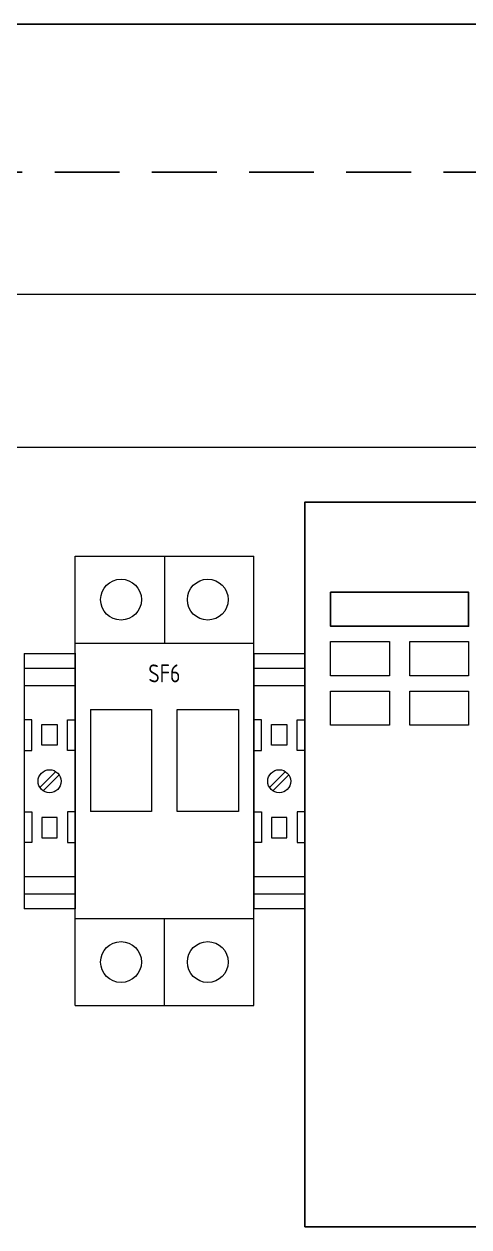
# Model space of a CAD drawing. Header units: millimetres. Extents: x 3520 to 8864, y 403 to 1747.
# Drawn here: x 7159.5 to 7246.7, y 1328.4 to 1564.1 of the extents above; entities that cross this region are included whole.
import ezdxf

# ---------------------------------------------------------------- set-up
doc = ezdxf.new("R2010")
doc.units = ezdxf.units.MM
doc.linetypes.add('DASHED', pattern=[19.05, 12.7, -6.35])
doc.layers.add('AM_9', color=6, linetype='DASHED', lineweight=25)
doc.layers.add('Стерка', color=7, linetype='Continuous', lineweight=15)
doc.styles.add('ГОСТ В', font='GOST_0.TTF', dxfattribs={"height": 3.5})

# ---------------------------------------------------------------- blocks, each defined once
blk = doc.blocks.new('1_1058_02_12__2__0_in_AE_1058_500__2__0')
at = {"layer": 'AM_9'}
blk.add_line((249, 787.5), (-249, 787.5), dxfattribs=at)

msp = doc.modelspace()

# ---------------------------------------------------------------- linework, layer by layer
msp.add_line((6959.534, 1564.084, 1518.358), (7508.534, 1564.084, 1518.358))
at = {"elevation": 1518.358}
for points in [[(7214.534, 1328.389), (7286.534, 1328.389), (7286.534, 1470.389), (7214.534, 1470.389)], [(7219.599, 1452.761), (7246.651, 1452.761), (7246.651, 1446.077), (7219.599, 1446.077)]]:
    msp.add_lwpolyline(points, close=True, dxfattribs=at)
at = {"layer": 'Стерка', "color": 7}
for p, q in [((7169.534, 1459.799, 1518.358), (7204.534, 1459.799, 1518.358)), ((7169.534, 1371.799, 1518.358), (7169.534, 1459.799, 1518.358)), ((7187.034, 1459.799, 1518.358), (7187.034, 1442.799, 1518.358)), ((7187.034, 1459.799, 1518.358), (7187.034, 1442.799, 1518.358)), ((7204.534, 1371.799, 1518.358), (7204.534, 1459.799, 1518.358)), ((7169.534, 1442.799, 1518.358), (7187.034, 1442.799, 1518.358)), ((7187.034, 1442.799, 1518.358), (7204.534, 1442.799, 1518.358)), ((7159.534, 1440.725, 1518.358), (7169.534, 1440.725, 1518.358)), ((7159.534, 1440.725, 1518.358), (7159.534, 1390.725, 1518.358)), ((7169.534, 1440.799, 1518.358), (7169.534, 1390.799, 1518.358)), ((7169.534, 1440.799, 1518.358), (7169.534, 1390.799, 1518.358)), ((7169.534, 1440.799, 1518.358), (7169.534, 1390.799, 1518.358)), ((7169.534, 1440.799, 1518.358), (7169.534, 1390.799, 1518.358)), ((7169.534, 1440.799, 1518.358), (7169.534, 1390.799, 1518.358)), ((7169.534, 1390.799, 1518.358), (7169.534, 1440.799, 1518.358)), ((7169.534, 1390.799, 1518.358), (7169.534, 1440.799, 1518.358)), ((7169.534, 1440.799, 1518.358), (7169.534, 1390.799, 1518.358)), ((7169.534, 1390.799, 1518.358), (7169.534, 1440.799, 1518.358)), ((7169.534, 1390.799, 1518.358), (7169.534, 1440.799, 1518.358)), ((7169.534, 1440.799, 1518.358), (7169.534, 1390.799, 1518.358)), ((7169.534, 1440.725, 1518.358), (7169.534, 1390.725, 1518.358)), ((7169.534, 1390.725, 1518.358), (7169.534, 1440.725, 1518.358)), ((7169.534, 1390.725, 1518.358), (7169.534, 1440.725, 1518.358)), ((7169.534, 1440.725, 1518.358), (7169.534, 1390.725, 1518.358)), ((7169.534, 1440.725, 1518.358), (7169.534, 1390.725, 1518.358)), ((7204.534, 1440.725, 1518.358), (7214.534, 1440.725, 1518.358)), ((7204.534, 1440.725, 1518.358), (7204.534, 1390.725, 1518.358)), ((7214.534, 1440.799, 1518.358), (7214.534, 1390.799, 1518.358)), ((7214.534, 1440.799, 1518.358), (7214.534, 1390.799, 1518.358)), ((7214.534, 1440.799, 1518.358), (7214.534, 1390.799, 1518.358)), ((7214.534, 1440.799, 1518.358), (7214.534, 1390.799, 1518.358)), ((7214.534, 1440.799, 1518.358), (7214.534, 1390.799, 1518.358)), ((7214.534, 1390.799, 1518.358), (7214.534, 1440.799, 1518.358)), ((7214.534, 1390.799, 1518.358), (7214.534, 1440.799, 1518.358)), ((7214.534, 1440.799, 1518.358), (7214.534, 1390.799, 1518.358)), ((7214.534, 1390.799, 1518.358), (7214.534, 1440.799, 1518.358)), ((7214.534, 1390.799, 1518.358), (7214.534, 1440.799, 1518.358)), ((7214.534, 1440.799, 1518.358), (7214.534, 1390.799, 1518.358)), ((7214.534, 1440.725, 1518.358), (7214.534, 1390.725, 1518.358)), ((7214.534, 1390.725, 1518.358), (7214.534, 1440.725, 1518.358)), ((7214.534, 1390.725, 1518.358), (7214.534, 1440.725, 1518.358)), ((7214.534, 1440.725, 1518.358), (7214.534, 1390.725, 1518.358)), ((7214.534, 1440.725, 1518.358), (7214.534, 1390.725, 1518.358)), ((7169.534, 1437.843, 1518.358), (7159.534, 1437.843, 1518.358)), ((7169.534, 1438.299, 1518.358), (7169.534, 1393.299, 1518.358)), ((7169.534, 1438.299, 1518.358), (7169.534, 1393.299, 1518.358)), ((7169.534, 1438.225, 1518.358), (7169.534, 1393.225, 1518.358)), ((7169.534, 1438.225, 1518.358), (7169.534, 1393.225, 1518.358)), ((7214.534, 1437.843, 1518.358), (7204.534, 1437.843, 1518.358)), ((7214.534, 1438.299, 1518.358), (7214.534, 1393.299, 1518.358)), ((7214.534, 1438.299, 1518.358), (7214.534, 1393.299, 1518.358)), ((7214.534, 1438.225, 1518.358), (7214.534, 1393.225, 1518.358)), ((7214.534, 1438.225, 1518.358), (7214.534, 1393.225, 1518.358)), ((7169.534, 1436.799, 1518.358), (7169.534, 1394.799, 1518.358)), ((7169.534, 1436.799, 1518.358), (7169.534, 1394.799, 1518.358)), ((7214.534, 1436.799, 1518.358), (7214.534, 1394.799, 1518.358)), ((7214.534, 1436.799, 1518.358), (7214.534, 1394.799, 1518.358)), ((7169.534, 1434.446, 1518.358), (7159.534, 1434.446, 1518.358)), ((7169.534, 1433.299, 1518.358), (7169.534, 1398.299, 1518.358)), ((7169.534, 1433.299, 1518.358), (7169.534, 1398.299, 1518.358)), ((7169.534, 1433.225, 1518.358), (7169.534, 1398.225, 1518.358)), ((7169.534, 1433.225, 1518.358), (7169.534, 1398.225, 1518.358)), ((7169.534, 1433.225, 1518.358), (7169.534, 1398.225, 1518.358)), ((7214.534, 1434.446, 1518.358), (7204.534, 1434.446, 1518.358)), ((7214.534, 1433.299, 1518.358), (7214.534, 1398.299, 1518.358)), ((7214.534, 1433.299, 1518.358), (7214.534, 1398.299, 1518.358)), ((7214.534, 1433.225, 1518.358), (7214.534, 1398.225, 1518.358)), ((7214.534, 1433.225, 1518.358), (7214.534, 1398.225, 1518.358)), ((7214.534, 1433.225, 1518.358), (7214.534, 1398.225, 1518.358)), ((7172.534, 1429.799, 1518.358), (7184.534, 1429.799, 1518.358)), ((7172.534, 1429.799, 1518.358), (7172.534, 1409.799, 1518.358)), ((7184.534, 1429.799, 1518.358), (7184.534, 1409.799, 1518.358)), ((7189.534, 1419.799, 1518.358), (7189.534, 1429.799, 1518.358)), ((7189.534, 1429.799, 1518.358), (7201.534, 1429.799, 1518.358)), ((7201.534, 1429.799, 1518.358), (7201.534, 1409.799, 1518.358)), ((7161.034, 1427.755, 1518.358), (7159.534, 1427.755, 1518.358)), ((7161.034, 1421.755, 1518.358), (7161.034, 1427.755, 1518.358)), ((7163.034, 1422.806, 1518.358), (7163.034, 1426.806, 1518.358)), ((7163.034, 1426.806, 1518.358), (7164.534, 1426.806, 1518.358)), ((7164.534, 1426.806, 1518.358), (7166.034, 1426.806, 1518.358)), ((7166.034, 1426.806, 1518.358), (7166.034, 1422.806, 1518.358)), ((7168.034, 1421.755, 1518.358), (7168.034, 1427.755, 1518.358)), ((7168.034, 1427.755, 1518.358), (7169.534, 1427.755, 1518.358)), ((7169.534, 1393.299, 1518.358), (7169.534, 1428.299, 1518.358)), ((7169.534, 1393.299, 1518.358), (7169.534, 1428.299, 1518.358)), ((7169.534, 1393.225, 1518.358), (7169.534, 1428.225, 1518.358)), ((7169.534, 1393.225, 1518.358), (7169.534, 1428.225, 1518.358)), ((7169.534, 1393.225, 1518.358), (7169.534, 1428.225, 1518.358)), ((7206.034, 1427.755, 1518.358), (7204.534, 1427.755, 1518.358)), ((7206.034, 1421.755, 1518.358), (7206.034, 1427.755, 1518.358)), ((7208.034, 1422.806, 1518.358), (7208.034, 1426.806, 1518.358)), ((7208.034, 1426.806, 1518.358), (7209.534, 1426.806, 1518.358)), ((7209.534, 1426.806, 1518.358), (7211.034, 1426.806, 1518.358)), ((7211.034, 1426.806, 1518.358), (7211.034, 1422.806, 1518.358)), ((7213.034, 1421.755, 1518.358), (7213.034, 1427.755, 1518.358)), ((7213.034, 1427.755, 1518.358), (7214.534, 1427.755, 1518.358)), ((7214.534, 1393.299, 1518.358), (7214.534, 1428.299, 1518.358)), ((7214.534, 1393.299, 1518.358), (7214.534, 1428.299, 1518.358)), ((7214.534, 1393.225, 1518.358), (7214.534, 1428.225, 1518.358)), ((7214.534, 1393.225, 1518.358), (7214.534, 1428.225, 1518.358)), ((7214.534, 1393.225, 1518.358), (7214.534, 1428.225, 1518.358)), ((7159.534, 1421.755, 1518.358), (7161.034, 1421.755, 1518.358)), ((7166.034, 1422.806, 1518.358), (7163.034, 1422.806, 1518.358)), ((7169.534, 1421.755, 1518.358), (7168.034, 1421.755, 1518.358)), ((7204.534, 1421.755, 1518.358), (7206.034, 1421.755, 1518.358)), ((7211.034, 1422.806, 1518.358), (7208.034, 1422.806, 1518.358)), ((7214.534, 1421.755, 1518.358), (7213.034, 1421.755, 1518.358)), ((7169.534, 1410.799, 1518.358), (7169.534, 1420.799, 1518.358)), ((7169.534, 1410.799, 1518.358), (7169.534, 1420.799, 1518.358)), ((7169.534, 1410.725, 1518.358), (7169.534, 1420.725, 1518.358)), ((7169.534, 1410.725, 1518.358), (7169.534, 1420.725, 1518.358)), ((7169.534, 1410.725, 1518.358), (7169.534, 1420.725, 1518.358)), ((7189.534, 1409.799, 1518.358), (7189.534, 1419.799, 1518.358)), ((7214.534, 1410.799, 1518.358), (7214.534, 1420.799, 1518.358)), ((7214.534, 1410.799, 1518.358), (7214.534, 1420.799, 1518.358)), ((7214.534, 1410.725, 1518.358), (7214.534, 1420.725, 1518.358)), ((7214.534, 1410.725, 1518.358), (7214.534, 1420.725, 1518.358)), ((7214.534, 1410.725, 1518.358), (7214.534, 1420.725, 1518.358)), ((7162.657, 1414.484, 1518.358), (7165.775, 1417.602, 1518.358)), ((7163.293, 1413.848, 1518.358), (7166.411, 1416.965, 1518.358)), ((7207.657, 1414.484, 1518.358), (7210.775, 1417.602, 1518.358)), ((7208.293, 1413.848, 1518.358), (7211.411, 1416.965, 1518.358)), ((7169.534, 1415.799, 1518.358), (7169.534, 1405.799, 1518.358)), ((7169.534, 1415.799, 1518.358), (7169.534, 1405.799, 1518.358)), ((7169.534, 1415.725, 1518.358), (7169.534, 1405.725, 1518.358)), ((7169.534, 1415.725, 1518.358), (7169.534, 1405.725, 1518.358)), ((7169.534, 1415.725, 1518.358), (7169.534, 1405.725, 1518.358)), ((7214.534, 1415.799, 1518.358), (7214.534, 1405.799, 1518.358)), ((7214.534, 1415.799, 1518.358), (7214.534, 1405.799, 1518.358)), ((7214.534, 1415.725, 1518.358), (7214.534, 1405.725, 1518.358)), ((7214.534, 1415.725, 1518.358), (7214.534, 1405.725, 1518.358)), ((7214.534, 1415.725, 1518.358), (7214.534, 1405.725, 1518.358)), ((7159.534, 1409.694, 1518.358), (7161.034, 1409.694, 1518.358)), ((7161.034, 1409.694, 1518.358), (7161.034, 1403.694, 1518.358)), ((7169.534, 1409.694, 1518.358), (7168.034, 1409.694, 1518.358)), ((7168.034, 1409.694, 1518.358), (7168.034, 1403.694, 1518.358)), ((7184.534, 1409.799, 1518.358), (7172.534, 1409.799, 1518.358)), ((7201.534, 1409.799, 1518.358), (7189.534, 1409.799, 1518.358)), ((7204.534, 1409.694, 1518.358), (7206.034, 1409.694, 1518.358)), ((7206.034, 1409.694, 1518.358), (7206.034, 1403.694, 1518.358)), ((7214.534, 1409.694, 1518.358), (7213.034, 1409.694, 1518.358)), ((7213.034, 1409.694, 1518.358), (7213.034, 1403.694, 1518.358)), ((7166.034, 1408.644, 1518.358), (7163.034, 1408.644, 1518.358)), ((7163.034, 1408.644, 1518.358), (7163.034, 1404.644, 1518.358)), ((7166.034, 1404.644, 1518.358), (7166.034, 1408.644, 1518.358)), ((7211.034, 1408.644, 1518.358), (7208.034, 1408.644, 1518.358)), ((7208.034, 1408.644, 1518.358), (7208.034, 1404.644, 1518.358)), ((7211.034, 1404.644, 1518.358), (7211.034, 1408.644, 1518.358)), ((7161.034, 1403.694, 1518.358), (7159.534, 1403.694, 1518.358)), ((7163.034, 1404.644, 1518.358), (7164.534, 1404.644, 1518.358)), ((7164.534, 1404.644, 1518.358), (7166.034, 1404.644, 1518.358)), ((7168.034, 1403.694, 1518.358), (7169.534, 1403.694, 1518.358)), ((7206.034, 1403.694, 1518.358), (7204.534, 1403.694, 1518.358)), ((7208.034, 1404.644, 1518.358), (7209.534, 1404.644, 1518.358)), ((7209.534, 1404.644, 1518.358), (7211.034, 1404.644, 1518.358)), ((7213.034, 1403.694, 1518.358), (7214.534, 1403.694, 1518.358)), ((7169.534, 1397.004, 1518.358), (7159.534, 1397.004, 1518.358)), ((7214.534, 1397.004, 1518.358), (7204.534, 1397.004, 1518.358)), ((7169.534, 1393.607, 1518.358), (7159.534, 1393.607, 1518.358)), ((7214.534, 1393.607, 1518.358), (7204.534, 1393.607, 1518.358)), ((7169.534, 1390.725, 1518.358), (7159.534, 1390.725, 1518.358)), ((7214.534, 1390.725, 1518.358), (7204.534, 1390.725, 1518.358)), ((7169.534, 1388.799, 1518.358), (7187.034, 1388.799, 1518.358)), ((7187.034, 1371.799, 1518.358), (7187.034, 1388.799, 1518.358)), ((7187.034, 1371.799, 1518.358), (7187.034, 1388.799, 1518.358)), ((7187.034, 1388.799, 1518.358), (7204.534, 1388.799, 1518.358)), ((7169.534, 1371.799, 1518.358), (7204.534, 1371.799, 1518.358))]:
    msp.add_line(p, q, dxfattribs=at)
at = {"layer": 'Стерка', "color": 7, "elevation": 1518.358}
for points in [[(7468.534, 1481.131), (6999.534, 1481.131), (6999.534, 1511.131), (7468.534, 1511.131)], [(7219.599, 1436.393), (7219.599, 1443.077), (7231.125, 1443.077), (7231.125, 1436.393)], [(7235.125, 1436.393), (7235.125, 1443.077), (7246.651, 1443.077), (7246.651, 1436.393)], [(7219.599, 1426.709), (7219.599, 1433.393), (7231.125, 1433.393), (7231.125, 1426.709)], [(7235.125, 1426.709), (7235.125, 1433.393), (7246.651, 1433.393), (7246.651, 1426.709)]]:
    msp.add_lwpolyline(points, close=True, dxfattribs=at)
at = {"layer": 'Стерка', "color": 7}
for centre, radius in [((7178.534, 1451.299, 1518.358), 4), ((7195.534, 1451.299, 1518.358), 4), ((7164.534, 1415.725, 1518.358), 2.25), ((7209.534, 1415.725, 1518.358), 2.25), ((7178.534, 1380.299, 1518.358), 4), ((7195.534, 1380.299, 1518.358), 4)]:
    msp.add_circle(centre, radius, dxfattribs=at)

# ---------------------------------------------------------------- block references
msp.add_blockref('1_1058_02_12__2__0_in_AE_1058_500__2__0', (7234.034, 747.585, 1518.358))

# ---------------------------------------------------------------- texts
at = {"layer": 'Стерка', "color": 7, "insert": (7187.034, 1436.854, 1518.358), "char_height": 3.5, "attachment_point": 5, "style": 'ГОСТ В'}
msp.add_mtext_dynamic_manual_height_columns('SF6', width=70, gutter_width=17.5, heights=[0], dxfattribs=at)

doc.saveas('drawing.dxf')
